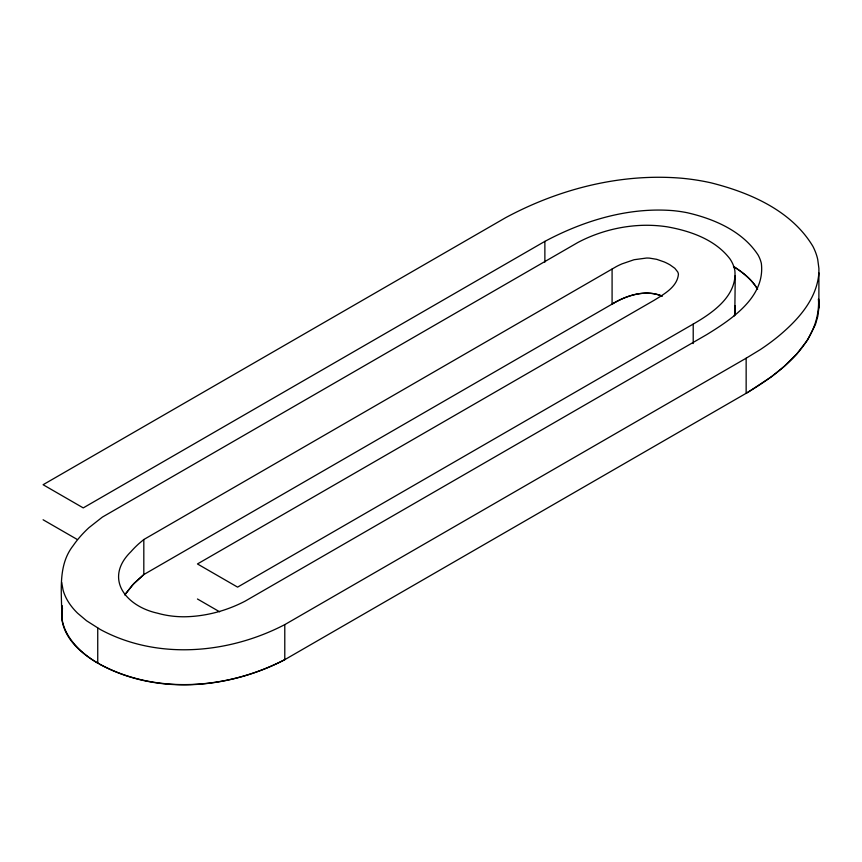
<?xml version="1.0" encoding="UTF-8"?>
<svg xmlns="http://www.w3.org/2000/svg" width="862" height="862" viewBox="0 0 862 862"><rect width="100%" height="100%" fill="white"/><g stroke="black" fill="none" stroke-linecap="round" stroke-linejoin="round"><path stroke-width="1.29" d="M284.945 659.57L748.065 392.188L771.576 376.672L784.248 366.339L796.703 354.034L807.554 340.027L815.409 324.586L817.779 316.408L818.878 307.96L818.9 268.373L817.715 259.408A143.943 83.097 0 0 0 812.909 246.36C791.531 210.597 749.918 192.603 711.053 182.841A143.178 82.666 0 0 0 681.53 178.218C620.726 173.111 559.212 188.897 505.757 217.612L43.1 484.724L83.248 507.901L544.87 241.382C583.919 220.553 628.441 207.042 673.028 210.64A87.105 50.287 0 0 1 687.014 212.677C713.984 218.819 742.624 231.113 758.161 255.12A88.086 50.858 0 0 1 761.34 263.352C765.445 296.937 731.881 319.112 706.743 334.607L245.131 601.148C226.447 610.856 205.522 616.47 184.436 616.783A59.23 34.2 0 0 1 157.595 613.205C125.906 606.331 103.505 578.564 130.938 551.691A155.462 89.756 0 0 1 138.685 543.847L143.814 539.526L616.47 266.509A76.589 44.221 0 0 1 621.987 263.869L634.087 259.721L646.522 258.04A20.893 12.057 0 0 1 649.485 258.126L656.725 259.333L664.3 261.973A55.049 31.786 0 0 1 670.173 264.968L674.827 268.297L677.704 271.907A20.182 11.659 0 0 1 678.426 274.299C677.209 287.057 663.923 294.19 654.064 300.332L197.452 563.953L237.589 587.13L693.21 324.08C712.648 312.831 737.096 296.119 734.877 270.754A77.354 44.662 0 0 0 729.985 258.923C715.244 239.55 690.419 230.962 667.263 226.835A80.306 46.365 0 0 0 641.651 225.359C623.528 226.059 605.577 230.143 588.886 237.233A131.843 76.115 0 0 0 577.885 242.481L102.384 517.092L88.937 527.684A192.506 111.144 0 0 0 73.173 545.635C57.054 566.086 62.15 593.325 61.665 617.3C63.594 638.128 80.705 653.202 97.74 663.072L100.283 664.516C157.218 695.343 228.581 688.91 284.783 659.656L284.783 624.616C228.581 653.87 157.218 660.314 100.283 629.476L86.566 620.769L77.677 613.27A113.967 65.803 0 0 1 63.066 590.05L61.665 582.259M818.878 307.96L818.512 298.909C820.646 342.947 780.272 372.934 746.147 393.255L746.147 358.215L760.068 349.746A286.777 165.569 0 0 0 777.847 336.73C797.447 320.513 816.917 299.556 818.878 272.931M98.365 663.438L97.74 663.072C77.892 651.543 57.388 630.715 62.387 605.792M61.665 617.3L62.473 608.378M734.78 315.363L735.254 275.689M734.305 315.945L735.254 310.729L734.877 305.794L735.254 310.729M284.945 624.53L746.147 358.215M284.783 659.656C228.43 688.867 157.444 694.88 100.283 664.516L99.313 663.977M197.452 598.993L219.627 611.804M43.1 519.764L76.977 539.321M733.443 266.477C742.85 272.36 751.944 279.547 757.623 289.266M734.133 266.832C743.13 272.769 751.944 279.665 757.472 289.082M693.21 324.08L693.21 343.55M612.085 269.073L612.085 304.114L143.814 574.566L132.565 584.921L124.71 594.942L134.17 583.229L143.814 574.566L143.814 539.526M544.87 241.382L544.87 262.145M97.74 628.032L97.74 663.072M612.817 303.639L612.085 304.114C626.771 295.203 645.616 289.201 662.275 296.172C645.886 289.298 627.407 295.106 612.817 303.639"/></g></svg>
